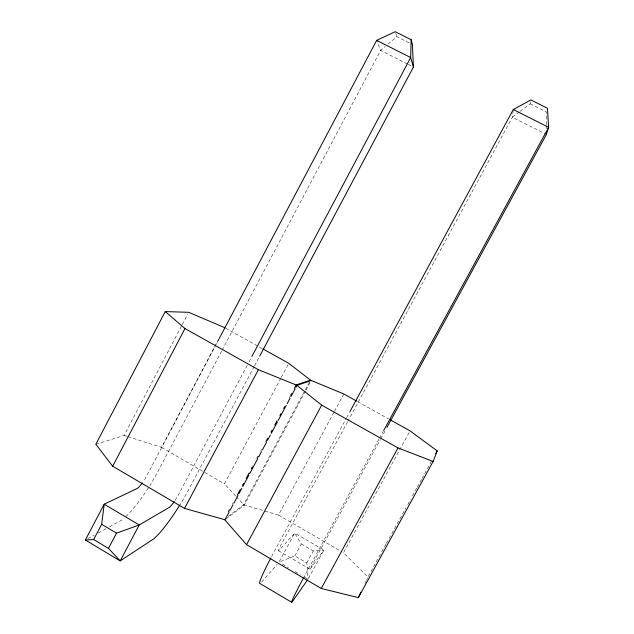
<?xml version="1.0" encoding="UTF-8"?>
<svg xmlns="http://www.w3.org/2000/svg" width="634" height="634" viewBox="0 0 634 634"><rect width="100%" height="100%" fill="white"/><g stroke="black" fill="none" stroke-linecap="round" stroke-linejoin="round"><path stroke-width="0.48" stroke-dasharray="3.17 2.38" d="M513.191 110.49L512.359 117.25L348.074 420.889M520.086 111.41L530.135 103.81L530.515 101.884M365.033 583.28L366.286 580.586M366.706 579.69L367.546 577.899M95.853 444.252L124.113 435.407L181.831 325.408M182.291 324.537L187.791 314.06M127.862 436.604L161.551 447.39L218.77 339.024M218.659 339.57L146.589 476.055A12.696 2.639 -58.5 0 1 143.244 481.618M221.623 351.109L155.401 476.205A51.711 10.746 -58.5 0 1 149.767 485.684M222.09 350.237L380.606 50.427L385.02 46.67M247.197 365.295L178.455 494.694A12.759 2.211 -59 0 1 174.247 501.621M249.051 361.8L251.373 357.433M254.131 366.579L186.198 494.203A51.948 9.027 -59 0 1 179.62 505.33M254.599 365.699L259.243 356.966M235.65 495.939L224.404 483.821L280.846 378.173M281.314 377.301L288.779 363.33M271.661 556.398L346.14 418.622M232.258 504.426L233.193 502.683M260.772 451.194L261.707 449.451M289.286 397.962L290.221 396.218M228.169 516.361L243.614 504.751L304.843 390.647M305.311 389.775L309.986 381.066M225.752 519.167L244.248 505.203L305.501 391.059M305.968 390.187L311.112 380.606M243.614 504.751L278.484 515.085L333.967 412.274M334.435 411.403L343.842 393.976M346.616 417.751L349.437 412.528M347.598 421.761L282.17 542.688A12.141 0.816 -60.5 0 0 278.944 550.447L294.699 533.139L323.871 550.082L308.029 579.167L303.757 576.663M294.802 555.923L301.293 543.964L294.699 533.139L278.984 562.144L294.802 555.923L306.793 562.921L308.029 579.167M306.793 562.921L313.299 550.954L323.871 550.082L310.446 568.856A12.197 0.404 -60.9 0 1 314.076 561.304L380.313 439.6M378.966 439.164L304.661 575.735A49.658 1.664 -60.9 0 0 303.829 577.289M379.441 438.292L383.221 431.342M380.78 438.728L385.52 430.034M409.104 432.594L343.477 552.753L367.958 577.003L381.24 552.816M381.716 551.952L385.979 544.178M386.455 543.314L402.107 514.816M402.574 513.952L405.895 507.905M407.797 504.45L410.642 499.267M412.536 495.812L416.8 488.045M417.275 487.181L421.547 479.407M422.022 478.543L431.976 460.403M261.731 582.067L277.074 564.355M387.968 44.166L396.789 36.653L411.577 44.087M519.317 111.988L512.359 117.25L545.509 134.028M87.968 538.599L94.022 535.31M98.357 532.956L106.147 528.724M109.611 526.846L122.013 519.888A51.711 10.746 -58.5 0 0 124.09 518.224M124.113 435.407L126.927 436.303M530.135 103.81L546.381 111.98L546.381 124.692M407.385 63.979L380.606 50.427L376.659 40.362M408.248 64.414L413.423 67.038M357.6 401.639L388.555 418.892M225.633 328.15L258.506 346.465M259.369 346.949L261.961 348.391M161.551 447.39L224.404 483.821M278.484 515.085L341.766 551.762M301.293 543.964L313.299 550.954M278.516 550.772L310.113 569.245M282.407 564.149L288.383 567.652M295.214 571.654L300.342 574.666M236.308 496.652L244.248 505.203M395.751 33.348L396.789 36.653M546.381 125.675L546.381 128.607M148.293 488.014A51.711 10.746 -58.5 0 1 125.413 517.051"/><path stroke-width="0.95" d="M219.126 338.699L376.659 40.362L395.228 31.7L411.149 39.704L410.681 57.543L413.423 67.038L259.702 356.094M174.247 501.621A12.759 2.211 -59 0 1 169.048 507.541L139.226 524.96L104.206 504.196L85.368 540.01L93.658 539.526L101.678 524.302L104.206 504.196L136.873 488.632A12.696 2.639 -58.5 0 0 142.341 482.91M386.938 427.427L546.381 134.471L548.632 127.363L547.427 108.263L530.896 99.958L513.31 109.523L349.913 411.656M224.309 519.262L246.563 544.661L321.264 588.471L358.329 597.624L433.117 461.449L437.191 450.901L410.047 430.866L390.275 419.851M358.329 597.624L360.841 592.243M224.769 327.667L188.702 312.316L165.244 311.571L95.853 444.252L112.678 466.244L184.557 508.397L224.983 519.753L229.191 511.892M112.678 466.244L184.977 328.555L165.244 311.571M179.62 505.33A51.948 9.027 -59 0 1 153.84 538.781L120.198 560.9L108.462 548.394L116.513 533.146L139.226 524.96L120.198 560.9L85.368 540.01M251.841 356.554L410.681 57.543L376.659 40.362M184.557 508.397L258.371 369.701L297.005 385.313L311.112 380.606L288.779 363.33L262.825 348.874M228.517 511.408L229.453 509.665M237.401 494.829L240.199 489.591M242.537 485.232L243.472 483.48M246.277 478.25L249.083 473.012M251.421 468.653L252.356 466.901M257.032 458.176L257.967 456.432M265.915 441.597L267.786 438.11M271.059 432L271.994 430.256M274.799 425.018L277.137 420.651M279.943 415.421L280.87 413.669M283.675 408.439L284.611 406.687M290.689 395.347L291.624 393.603M294.43 388.365L296.3 384.878L310.454 380.194L343.842 393.976L356.736 401.163M230.126 510.148L232.932 504.91M233.867 503.166L238.075 495.312M239.01 493.561L241.816 488.323M242.751 486.579L248.837 475.231M249.772 473.487L257.721 458.644M258.656 456.9L261.462 451.662M262.397 449.918L266.605 442.056M267.54 440.313L270.346 435.075M271.281 433.331L277.367 421.982M278.302 420.239L286.251 405.395M287.186 403.652L289.992 398.414M290.927 396.662L295.135 388.808M296.07 387.065L297.005 385.313M246.563 544.661L321.692 405.142L296.3 384.878M383.697 430.478L548.632 127.363L513.31 109.523M321.264 588.471L398.001 447.913L433.117 461.449M435.772 453.492L437.191 450.901M307.482 579.967L292.322 601.69A49.658 1.664 -60.9 0 1 303.424 578.057M184.977 328.555L258.371 369.701M321.692 405.142L398.001 447.913M291.727 602.3L260.003 583.557A49.428 3.313 -60.5 0 1 270.845 557.952M101.678 524.302L116.513 533.146M93.658 539.526L108.462 548.394M411.149 39.704L412.449 44.523L413.423 67.038M546.381 132.514L546.381 134.471"/></g></svg>
